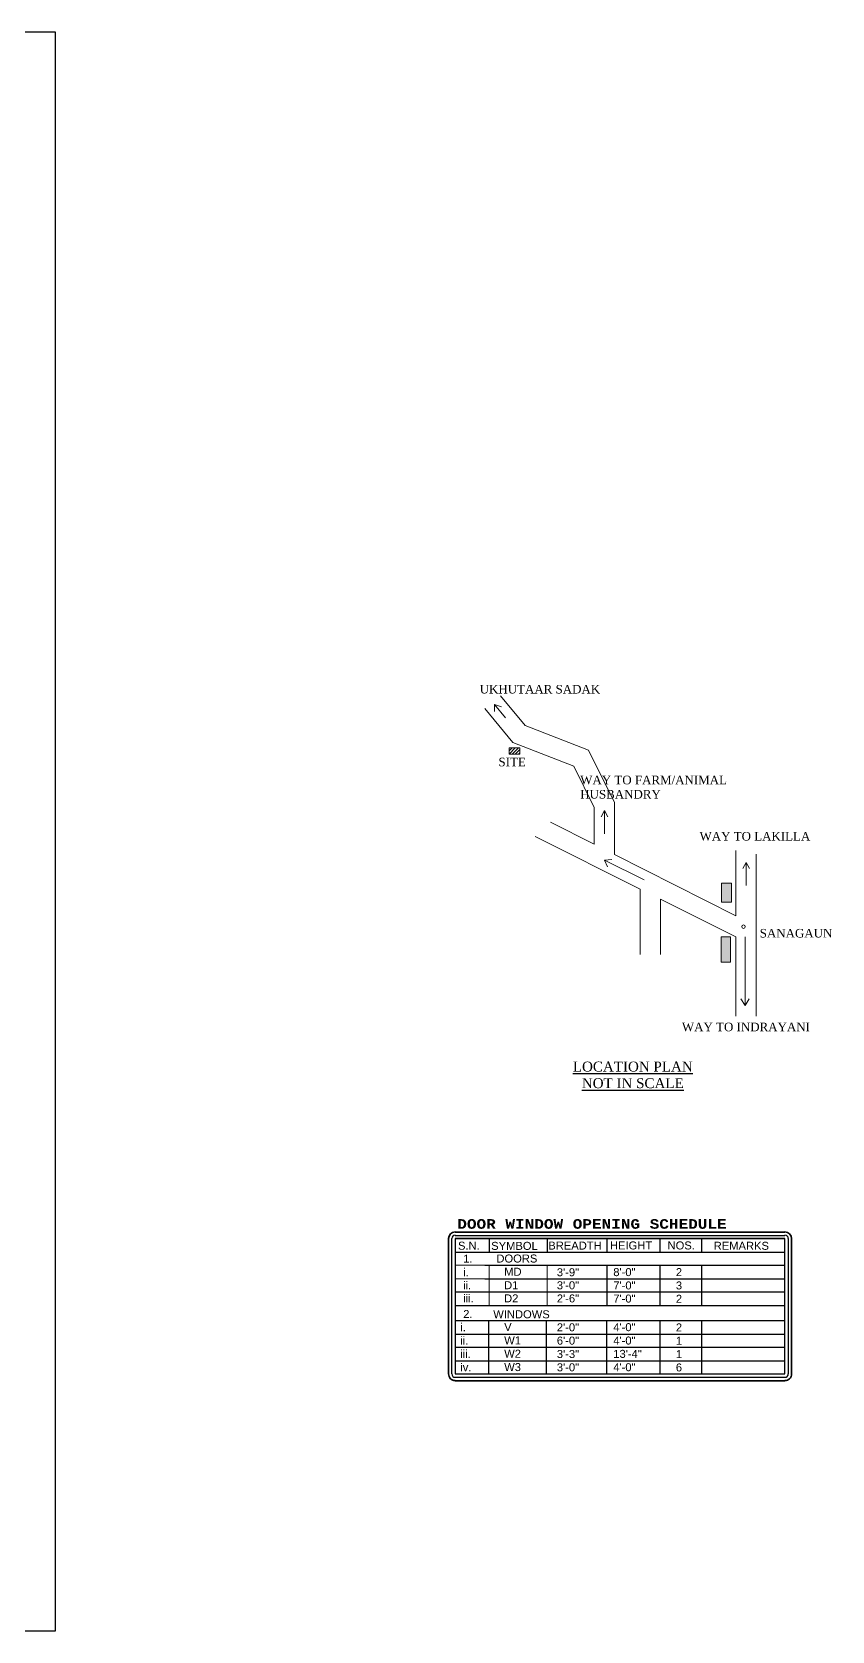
# Model space of a CAD drawing. Header units: inches. Extents: x 10143 to 33197, y -150 to 3760.
# Drawn here: x 32072 to 33197, y -150 to 2098 of the extents above; entities that cross this region are included whole.
import ezdxf

# ---------------------------------------------------------------- set-up
doc = ezdxf.new("R2010")
doc.units = ezdxf.units.IN
doc.header["$LTSCALE"] = 0.5
doc.header["$MEASUREMENT"] = 0
for name, color, linetype, lineweight in [('BOUNDARY', 210, 'Continuous', 35), ('ELEVATION', 85, 'Continuous', 9), ('TEXT', 220, 'Continuous', 9)]:
    doc.layers.add(name, color=color, linetype=linetype, lineweight=lineweight)
doc.styles.add('arial', font='arial.ttf')
doc.styles.add('COURIER', font='courbd.ttf')
doc.styles.get("Standard").update_dxf_attribs({"font": 'arial.ttf'})

msp = doc.modelspace()

# ---------------------------------------------------------------- hatches: boundary and pattern name
at = {"layer": 'ELEVATION'}
h = msp.add_hatch(dxfattribs=at)
h.set_pattern_fill('ANSI31', color=256, scale=25)
h.set_pattern_definition([(45, (-70571.3646, 20340.4137), (-2.20970869, 2.20970869), [])])
h.paths.add_polyline_path([(32758.3, 1082.2), (32758.3, 1091.1), (32743.2, 1091.1), (32743.2, 1082.2)])
h = msp.add_hatch(dxfattribs=at)
h.set_pattern_fill('SWAMP', color=256, scale=2.769578)
h.set_pattern_definition([(0, (-76589.6568, 6207.7026), (1.384788924, 2.39852477), [0.34619723, -2.42338062]), (90, (-76589.4837, 6207.7026), (-1.384788924, 2.398524772), [0.173098616, -4.62395093]), (90, (-76589.4404, 6207.7026), (-1.384788924, 2.398524772), [0.13847889, -4.65857065]), (90, (-76589.527, 6207.7026), (-1.384788924, 2.398524772), [0.13847889, -4.65857065]), (60, (-76589.3971, 6207.7026), (-1.38478892, 2.398524773), [0.110783114, -2.658794734]), (120, (-76589.5702, 6207.7026), (-2.769577846, 1e-09), [0.110783114, -2.658794734])])
h.paths.add_polyline_path([(33041.6, 789.7), (33054.3, 789.7), (33054.3, 825.5), (33041.6, 825.5)])
h.paths.add_polyline_path([(33055.7, 901.1), (33041.8, 901.1), (33041.8, 874.4), (33055.7, 874.4)])

# ---------------------------------------------------------------- linework, layer by layer
for p, q in [((32667.4, 405.8), (33131.1, 405.8)), ((32662.8, 210.9), (32662.8, 401.2)), ((33131.1, 401.2), (32667.4, 401.2)), ((32667.4, 401.2), (32667.4, 210.9)), ((32667.4, 401.2), (33131.1, 401.2)), ((32667.4, 401.2), (32667.4, 210.9)), ((32667.4, 382.4), (33131.1, 382.4)), ((32715.2, 401.2), (32715.2, 382.2)), ((32796.7, 401.2), (32796.7, 382.4)), ((32880.4, 401.2), (32880.4, 382.4)), ((32955.4, 382.4), (32955.4, 401.2)), ((33014, 382.4), (33014, 401.2)), ((33131.1, 210.9), (33131.1, 401.2)), ((33131.1, 304.6), (33131.1, 401.2)), ((33135.8, 401.2), (33135.8, 210.9)), ((32709.1, 363.7), (33131.1, 363.7)), ((32880.4, 363.7), (32880.4, 307.4)), ((32955.4, 307.4), (32955.4, 363.7)), ((33014, 307.4), (33014, 363.7)), ((32709.1, 344.9), (33131.1, 344.9)), ((32667.4, 326.2), (33131.1, 326.2)), ((32667.4, 307.4), (33131.1, 307.4)), ((32667.4, 285.9), (33131.1, 285.9)), ((32667.4, 285.9), (33131.1, 285.9)), ((32714.6, 210.9), (32714.6, 285.9)), ((32795.9, 210.9), (32795.9, 285.9)), ((32880.8, 210.9), (32880.8, 285.9)), ((32955.4, 210.9), (32955.4, 285.9)), ((33014.3, 210.9), (33014.3, 285.9)), ((32667.4, 267.1), (33131.1, 267.1)), ((32667.4, 248.4), (33131.1, 248.4)), ((32667.4, 229.6), (33131.1, 229.6)), ((32667.4, 210.9), (33131.1, 210.9)), ((32667.4, 210.9), (33131.1, 210.9)), ((32667.4, 210.9), (33131.1, 210.9)), ((32667.4, 210.9), (33131.1, 210.9)), ((32667.4, 210.9), (33131.1, 210.9)), ((33131.1, 206.2), (32667.4, 206.2))]:
    msp.add_line(p, q)
for centre, start, end in [((32667.4, 401.2), 90, 180), ((33131.1, 401.2), 0, 90), ((32667.4, 210.9), 180, 270), ((33131.1, 210.9), 270, 0)]:
    msp.add_arc(centre, 4.69, start, end)
at = {"layer": 'BOUNDARY'}
for p, q in [((32667.4, 410.5), (33131.1, 410.5)), ((32658.1, 210.9), (32658.1, 401.2)), ((33140.5, 401.2), (33140.5, 210.9)), ((33131.1, 201.5), (32667.4, 201.5))]:
    msp.add_line(p, q, dxfattribs=at)
for centre, start, end in [((32667.4, 401.2), 90, 180), ((33131.1, 401.2), 0, 90), ((32667.4, 210.9), 179.9982, 270), ((33131.1, 210.9), 270, 0.0018)]:
    msp.add_arc(centre, 9.37, start, end, dxfattribs=at)
at = {"layer": 'Defpoints'}
msp.add_lwpolyline([(32105.4, 2097.5), (28927.8, 2097.5), (28927.8, -150.4), (32105.4, -150.4)], close=True, dxfattribs=at)
at = {"layer": 'ELEVATION'}
for p, q in [((32722.7, 1152.1), (32738.3, 1133.3)), ((32722.7, 1152.1), (32722.8, 1142.2)), ((32722.7, 1152.1), (32732.4, 1148.8)), ((32765.7, 1122.5), (32731, 1164.5)), ((32748.5, 1098.7), (32709.1, 1146.4)), ((32854.9, 1087.8), (32765.7, 1122.5)), ((32834.2, 1065.3), (32748.5, 1098.7)), ((32891.3, 1014.1), (32854.9, 1087.8)), ((32862.8, 1007.4), (32834.2, 1065.3)), ((32891.3, 941.2), (32891.3, 1014.1)), ((32862.8, 955.6), (32862.8, 1007.4)), ((32877.4, 1002.9), (32872.7, 994.1)), ((32877.4, 970.1), (32877.4, 1002.9)), ((32877.4, 1002.9), (32882, 994.1)), ((32801.4, 986.7), (32862.8, 955.6)), ((32779.7, 966.4), (32927.7, 892.6)), ((33062, 946.7), (33062, 854.8)), ((32877.3, 933.2), (32887.5, 934.1)), ((32877.3, 933.2), (32932.9, 905.5)), ((32877.3, 933.2), (32881.5, 924.1)), ((32891.3, 941.2), (33062, 854.8)), ((33076.5, 930.2), (33071.9, 921.5)), ((33076.5, 897.5), (33076.5, 930.2)), ((33076.5, 930.2), (33081.1, 921.5)), ((33090.4, 941.5), (33090.4, 714.1)), ((32927.7, 800.6), (32927.7, 892.6)), ((32956.2, 800.6), (32956.2, 878.4)), ((32956.2, 878.4), (33062, 825.7)), ((33062, 825.7), (33062, 714.1)), ((33075, 825.5), (33075, 729.1)), ((33075, 729.1), (33069.1, 738.3)), ((33075, 729.1), (33080.9, 738.3))]:
    msp.add_line(p, q, dxfattribs=at)
for points in [[(32743.2, 1091.1), (32758.3, 1091.1), (32758.3, 1082.2), (32743.2, 1082.2)], [(33055.7, 874.4), (33041.8, 874.4), (33041.8, 901.1), (33055.7, 901.1)], [(33041.6, 825.5), (33054.3, 825.5), (33054.3, 789.7), (33041.6, 789.7)]]:
    msp.add_lwpolyline(points, close=True, dxfattribs=at)
msp.add_circle((33072.9, 839.8), 2.47, dxfattribs=at)
at = {"layer": 'TEXT'}
for p, q in [((32667.4, 363.7), (32709.1, 363.7)), ((32715.2, 363.7), (32715.2, 307.4)), ((32796.7, 363.7), (32796.7, 307.4)), ((32667.4, 344.9), (32709.1, 344.9)), ((32667.4, 326.2), (32709.1, 326.2))]:
    msp.add_line(p, q, dxfattribs=at)

# ---------------------------------------------------------------- texts
at = {"style": 'COURIER'}
msp.add_text('DOOR WINDOW OPENING SCHEDULE', height=13.5, dxfattribs=at).set_placement((32670.3, 415.1))
at = {"insert": (32917.1, 650.1), "char_height": 14, "attachment_point": 2}
msp.add_mtext_dynamic_manual_height_columns('{\\fTimes New Roman|b0|i0|c0|p18;\\LLOCATION PLAN \\PNOT IN SCALE}', width=359.79, gutter_width=50, heights=[0], dxfattribs=at)
at = {"layer": 'TEXT', "style": 'arial'}
for s, height, p in [('S.N.', 11.25, (32671.3, 385.6)), ('SYMBOL', 11.25, (32718, 385.4)), ('BREADTH', 11.25, (32798.3, 385.8)), ('HEIGHT', 11.25, (32885, 386)), ('NOS.', 11.25, (32966, 386)), ('REMARKS', 11.25, (33030.9, 385.5)), ('i.', 11.25, (32678.6, 348.4)), ('1.', 11.25, (32678.6, 367.4)), ('DOORS', 11.25, (32725.3, 367.6)), ('MD', 11.25, (32736.3, 349)), ('3\'-9"', 11.25, (32810.3, 348.3)), ('8\'-0"', 11.25, (32889.7, 348.5)), ('2', 11.2, (32977.7, 348.5)), ('ii.', 11.25, (32678.5, 329.9)), ('D1', 11.25, (32736.1, 330.1)), ('3\'-0"', 11.25, (32810.3, 330)), ('7\'-0"', 11.25, (32889.7, 329.8)), ('3', 11.2, (32977.7, 329.8)), ('iii.', 11.25, (32678.5, 311.7)), ('D2', 11.25, (32736.1, 311.6)), ('2\'-6"', 11.25, (32810.3, 311.5)), ('7\'-0"', 11.25, (32889.7, 311.3)), ('2', 11.2, (32977.7, 311)), ('2.', 11.25, (32678.6, 289.6)), ('WINDOWS', 11.25, (32720.9, 289.2)), ('i.', 11.25, (32674.5, 271)), ('V', 11.2, (32736.3, 271.3)), ('2\'-0"', 11.25, (32810.3, 270.9)), ('4\'-0"', 11.25, (32889.7, 271.1)), ('2', 11.2, (32977.7, 270.8)), ('ii.', 11.25, (32674.5, 252.2)), ('W1', 11.25, (32736.3, 252.5)), ('6\'-0"', 11.25, (32810.3, 252.2)), ('4\'-0"', 11.25, (32889.7, 252.3)), ('1', 11.2, (32977.7, 252)), ('iii.', 11.25, (32674.5, 233.5)), ('iv.', 11.25, (32674.5, 214.7)), ('W2', 11.25, (32736.3, 233.8)), ('W3', 11.25, (32736.3, 215)), ('3\'-3"', 11.25, (32810.3, 233.4)), ('3\'-0"', 11.25, (32810.3, 214.7)), ('4\'-0"', 11.25, (32889.7, 214.8)), ('13\'-4"', 11.25, (32889.7, 233.6)), ('6', 11.2, (32977.7, 214.5)), ('1', 11.2, (32977.7, 233.2))]:
    msp.add_text(s, height=height, dxfattribs=at).set_placement(p)
at = {"layer": 'TEXT', "color": 0, "char_height": 12.054, "width": 273.609, "attachment_point": 1}
for s, insert in [('{\\fTimes New Roman|b0|i0|c0|p18;UKHUTAAR SADAK}', (32701.8, 1179.6)), ('{\\fTimes New Roman|b0|i0|c0|p18;SITE}', (32728.2, 1077.3)), ('{\\fTimes New Roman|b0|i0|c0|p18;WAY TO FARM/ANIMAL HUSBANDRY}', (32843.2, 1052)), ('{\\fTimes New Roman|b0|i0|c0|p18;WAY TO LAKILLA}', (33011, 972.9)), ('{\\fTimes New Roman|b0|i0|c0|p18;SANAGAUN}', (33095.6, 836.6)), ('{\\fTimes New Roman|b0|i0|c0|p18;WAY TO INDRAYANI} ', (32986.2, 704.8))]:
    msp.add_mtext(s, dxfattribs=dict(at, insert=insert))

doc.saveas('drawing.dxf')
